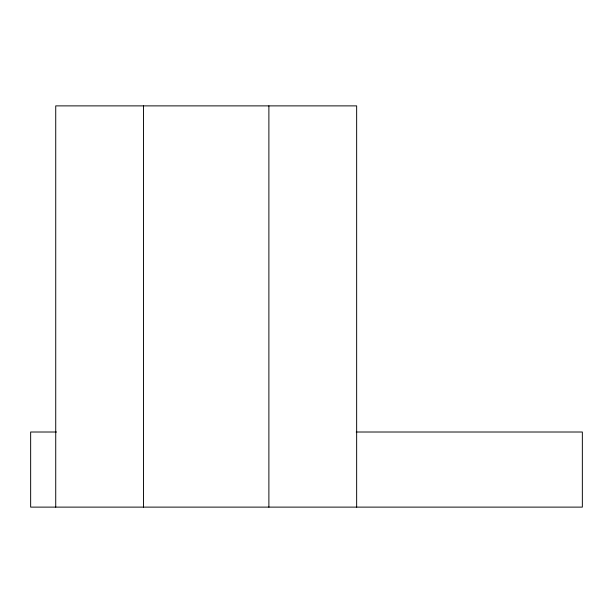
<?xml version="1.0" encoding="UTF-8"?>
<svg xmlns="http://www.w3.org/2000/svg" width="613" height="613" viewBox="0 0 613 613"><rect width="100%" height="100%" fill="white"/><g stroke="black" fill="none" stroke-linecap="round" stroke-linejoin="round"><path stroke-width="0.92" d="M56.511 432.012L30.65 432.012L30.65 507.12L582.35 507.12L582.35 432.012L356.214 432.012M356.651 507.12L356.651 105.88L55.729 105.88L55.729 507.12M268.885 105.88L268.885 507.12M143.496 105.88L143.496 507.12"/></g></svg>
